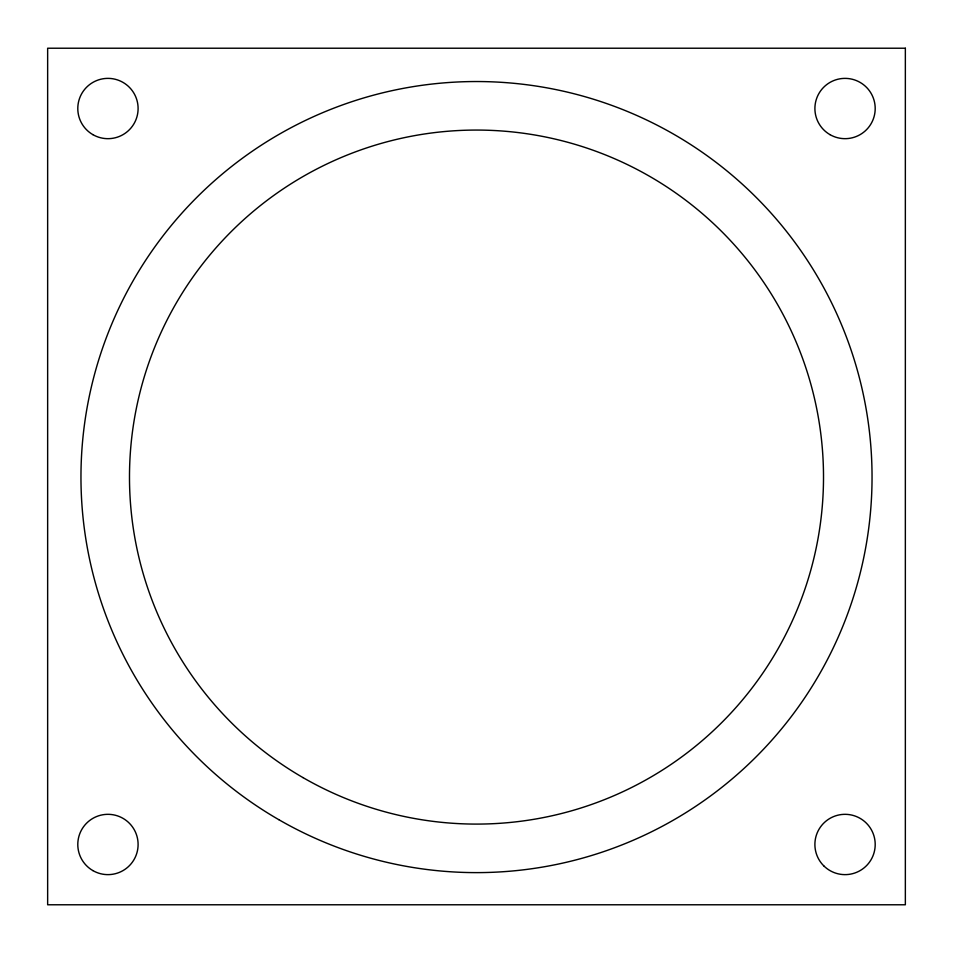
<?xml version="1.0" encoding="UTF-8"?>
<svg xmlns="http://www.w3.org/2000/svg" width="953" height="953" viewBox="0 0 953 953"><rect width="100%" height="100%" fill="white"/><g stroke="black" fill="none" stroke-linecap="round" stroke-linejoin="round"><path stroke-width="1.43" d="M905.35 48.222L47.65 48.222L47.65 904.778L905.35 904.778L905.35 48.222M302.994 777.6A347.011 347.011 0 0 0 823.511 477.072A347.011 347.011 0 0 0 302.994 176.555A347.011 347.011 0 0 0 302.994 777.6M823.726 865.8A30.151 30.151 0 0 0 874.175 852.28A30.151 30.151 0 0 0 837.246 815.351A30.151 30.151 0 0 0 823.726 865.8M278.729 819.628A395.543 395.543 0 0 0 872.043 477.072A395.543 395.543 0 0 0 278.729 134.528A395.543 395.543 0 0 0 278.729 819.628M829.98 134.635A30.151 30.151 0 0 0 875.199 108.523A30.151 30.151 0 0 0 829.98 82.411A30.151 30.151 0 0 0 829.98 134.635M92.87 134.635A30.151 30.151 0 0 0 138.102 108.523A30.151 30.151 0 0 0 92.87 82.411A30.151 30.151 0 0 0 92.87 134.635M92.87 870.589A30.151 30.151 0 0 0 138.102 844.477A30.151 30.151 0 0 0 92.87 818.365A30.151 30.151 0 0 0 92.87 870.589"/></g></svg>
